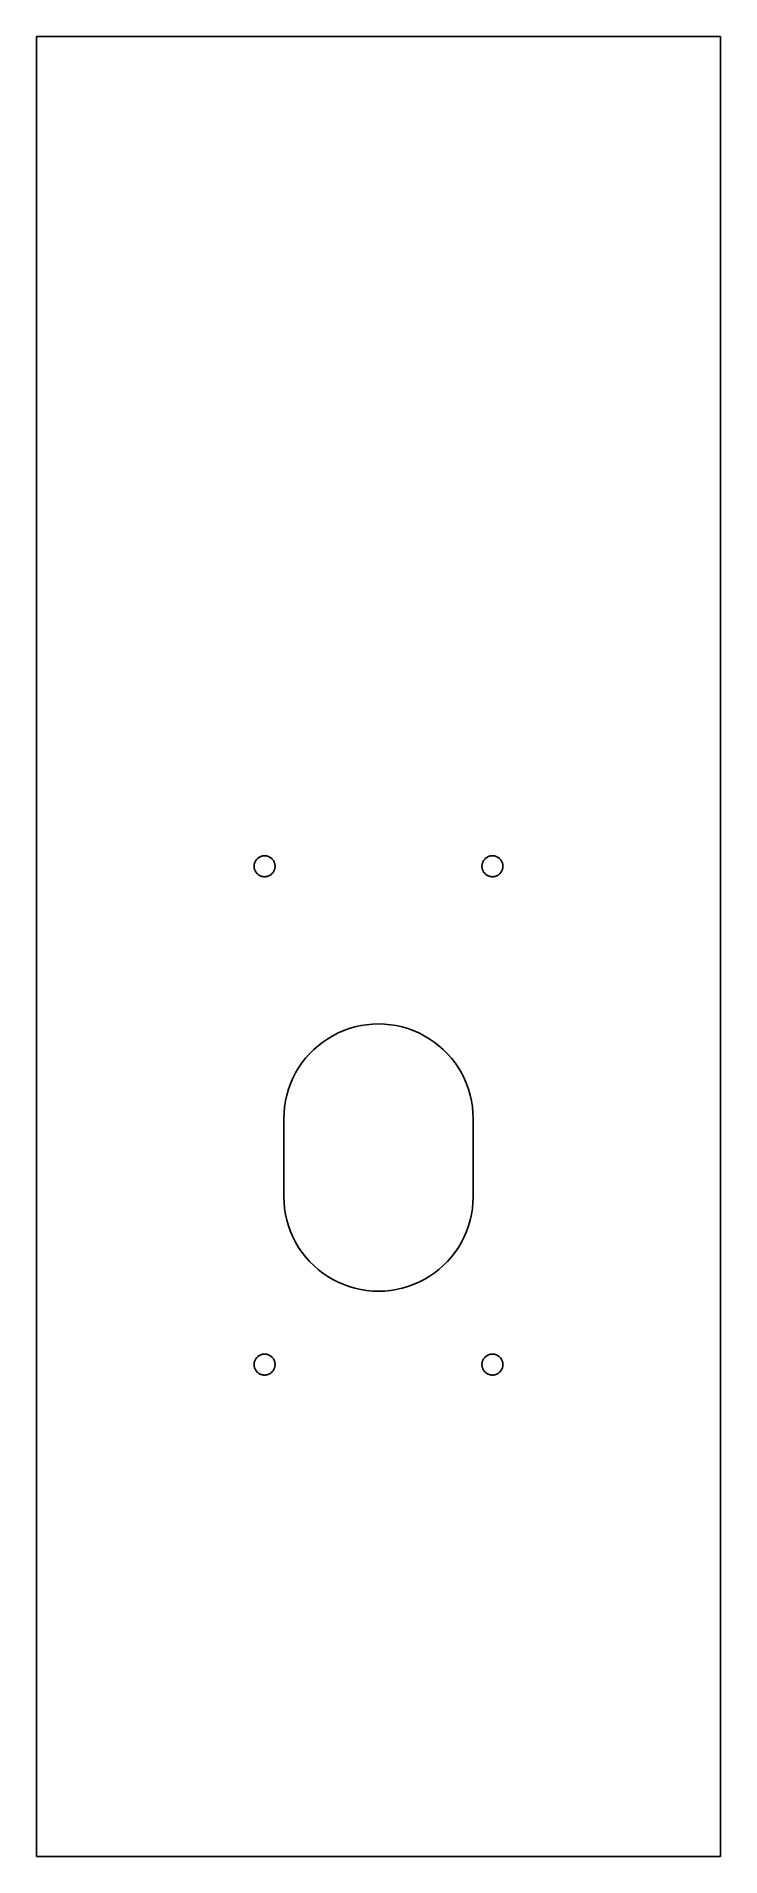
# Model space of a CAD drawing. Header units: metres. Extents: x 0 to 98, y 0 to 261.
import ezdxf

# ---------------------------------------------------------------- set-up
doc = ezdxf.new("R2010")
doc.units = ezdxf.units.M

msp = doc.modelspace()

# ---------------------------------------------------------------- linework, layer by layer
for p, q in [((98, 260.8), (0, 260.8)), ((0, 260.8), (0, 0)), ((98, 0), (98, 260.8)), ((31.18, 141.9), (31.183, 141.994)), ((31.183, 141.806), (31.18, 141.9)), ((31.183, 141.994), (31.1918, 142.088)), ((31.1918, 141.712), (31.183, 141.806)), ((31.1918, 142.088), (31.2066, 142.181)), ((31.2066, 141.619), (31.1918, 141.712)), ((31.2066, 142.181), (31.2271, 142.273)), ((31.2271, 141.527), (31.2066, 141.619)), ((31.2271, 142.273), (31.2534, 142.364)), ((31.2534, 141.436), (31.2271, 141.527)), ((31.2534, 142.364), (31.2853, 142.452)), ((31.2853, 141.348), (31.2534, 141.436)), ((31.2853, 142.452), (31.3228, 142.539)), ((31.3228, 141.261), (31.2853, 141.348)), ((31.3228, 142.539), (31.3655, 142.623)), ((31.3655, 141.177), (31.3228, 141.261)), ((31.3655, 142.623), (31.4135, 142.704)), ((31.4135, 141.096), (31.3655, 141.177)), ((31.4135, 142.704), (31.4665, 142.782)), ((31.4665, 141.018), (31.4135, 141.096)), ((31.4665, 142.782), (31.5242, 142.856)), ((31.5242, 140.944), (31.4665, 141.018)), ((31.5242, 142.856), (31.5865, 142.927)), ((31.5865, 140.873), (31.5242, 140.944)), ((31.5865, 142.927), (31.6532, 142.993)), ((31.6532, 140.807), (31.5865, 140.873)), ((31.6532, 142.993), (31.7239, 143.056)), ((31.7239, 143.056), (31.7983, 143.114)), ((31.7983, 143.114), (31.8763, 143.166)), ((31.8763, 143.166), (31.9574, 143.214)), ((31.9574, 143.214), (32.0413, 143.257)), ((32.0413, 143.257), (32.1278, 143.295)), ((32.1278, 143.295), (32.2165, 143.327)), ((32.2165, 143.327), (32.307, 143.353)), ((32.307, 143.353), (32.3989, 143.373)), ((32.3989, 143.373), (32.492, 143.388)), ((32.492, 143.388), (32.5858, 143.397)), ((32.5858, 143.397), (32.68, 143.4)), ((32.68, 143.4), (32.7742, 143.397)), ((32.7742, 143.397), (32.868, 143.388)), ((32.868, 143.388), (32.9611, 143.373)), ((32.9611, 143.373), (33.053, 143.353)), ((33.053, 143.353), (33.1435, 143.327)), ((33.1435, 143.327), (33.2322, 143.295)), ((33.2322, 143.295), (33.3187, 143.257)), ((33.3187, 143.257), (33.4026, 143.214)), ((33.4026, 143.214), (33.4837, 143.166)), ((33.4837, 143.166), (33.5617, 143.114)), ((33.5617, 143.114), (33.6361, 143.056)), ((33.6361, 143.056), (33.7068, 142.993)), ((33.7068, 142.993), (33.7735, 142.927)), ((33.7735, 140.873), (33.7068, 140.807)), ((33.7735, 142.927), (33.8358, 142.856)), ((33.8358, 140.944), (33.7735, 140.873)), ((33.8358, 142.856), (33.8935, 142.782)), ((33.8935, 141.018), (33.8358, 140.944)), ((33.8935, 142.782), (33.9465, 142.704)), ((33.9465, 141.096), (33.8935, 141.018)), ((33.9465, 142.704), (33.9945, 142.623)), ((33.9945, 141.177), (33.9465, 141.096)), ((33.9945, 142.623), (34.0372, 142.539)), ((34.0372, 141.261), (33.9945, 141.177)), ((34.0372, 142.539), (34.0747, 142.452)), ((34.0747, 141.348), (34.0372, 141.261)), ((34.0747, 142.452), (34.1066, 142.364)), ((34.1066, 141.436), (34.0747, 141.348)), ((34.1066, 142.364), (34.1329, 142.273)), ((34.1329, 141.527), (34.1066, 141.436)), ((34.1329, 142.273), (34.1534, 142.181)), ((34.1534, 141.619), (34.1329, 141.527)), ((34.1534, 142.181), (34.1682, 142.088)), ((34.1682, 141.712), (34.1534, 141.619)), ((34.1682, 142.088), (34.177, 141.994)), ((34.177, 141.806), (34.1682, 141.712)), ((34.177, 141.994), (34.18, 141.9)), ((34.18, 141.9), (34.177, 141.806)), ((63.82, 141.9), (63.823, 141.994)), ((63.823, 141.806), (63.82, 141.9)), ((63.823, 141.994), (63.8318, 142.088)), ((63.8318, 141.712), (63.823, 141.806)), ((63.8318, 142.088), (63.8466, 142.181)), ((63.8466, 141.619), (63.8318, 141.712)), ((63.8466, 142.181), (63.8671, 142.273)), ((63.8671, 141.527), (63.8466, 141.619)), ((63.8671, 142.273), (63.8934, 142.364)), ((63.8934, 141.436), (63.8671, 141.527)), ((63.8934, 142.364), (63.9253, 142.452)), ((63.9253, 141.348), (63.8934, 141.436)), ((63.9253, 142.452), (63.9628, 142.539)), ((63.9628, 141.261), (63.9253, 141.348)), ((63.9628, 142.539), (64.0055, 142.623)), ((64.0055, 141.177), (63.9628, 141.261)), ((64.0055, 142.623), (64.0535, 142.704)), ((64.0535, 141.096), (64.0055, 141.177)), ((64.0535, 142.704), (64.1065, 142.782)), ((64.1065, 141.018), (64.0535, 141.096)), ((64.1065, 142.782), (64.1642, 142.856)), ((64.1642, 140.944), (64.1065, 141.018)), ((64.1642, 142.856), (64.2265, 142.927)), ((64.2265, 140.873), (64.1642, 140.944)), ((64.2265, 142.927), (64.2932, 142.993)), ((64.2932, 140.807), (64.2265, 140.873)), ((64.2932, 142.993), (64.3639, 143.056)), ((64.3639, 143.056), (64.4383, 143.114)), ((64.4383, 143.114), (64.5163, 143.166)), ((64.5163, 143.166), (64.5974, 143.214)), ((64.5974, 143.214), (64.6813, 143.257)), ((64.6813, 143.257), (64.7678, 143.295)), ((64.7678, 143.295), (64.8565, 143.327)), ((64.8565, 143.327), (64.947, 143.353)), ((64.947, 143.353), (65.0389, 143.373)), ((65.0389, 143.373), (65.132, 143.388)), ((65.132, 143.388), (65.2258, 143.397)), ((65.2258, 143.397), (65.32, 143.4)), ((65.32, 143.4), (65.4142, 143.397)), ((65.4142, 143.397), (65.508, 143.388)), ((65.508, 143.388), (65.6011, 143.373)), ((65.6011, 143.373), (65.693, 143.353)), ((65.693, 143.353), (65.7835, 143.327)), ((65.7835, 143.327), (65.8722, 143.295)), ((65.8722, 143.295), (65.9587, 143.257)), ((65.9587, 143.257), (66.0426, 143.214)), ((66.0426, 143.214), (66.1237, 143.166)), ((66.1237, 143.166), (66.2017, 143.114)), ((66.2017, 143.114), (66.2761, 143.056)), ((66.2761, 143.056), (66.3468, 142.993)), ((66.3468, 142.993), (66.4135, 142.927)), ((66.4135, 140.873), (66.3468, 140.807)), ((66.4135, 142.927), (66.4758, 142.856)), ((66.4758, 140.944), (66.4135, 140.873)), ((66.4758, 142.856), (66.5335, 142.782)), ((66.5335, 141.018), (66.4758, 140.944)), ((66.5335, 142.782), (66.5865, 142.704)), ((66.5865, 141.096), (66.5335, 141.018)), ((66.5865, 142.704), (66.6345, 142.623)), ((66.6345, 141.177), (66.5865, 141.096)), ((66.6345, 142.623), (66.6772, 142.539)), ((66.6772, 141.261), (66.6345, 141.177)), ((66.6772, 142.539), (66.7147, 142.452)), ((66.7147, 141.348), (66.6772, 141.261)), ((66.7147, 142.452), (66.7466, 142.364)), ((66.7466, 141.436), (66.7147, 141.348)), ((66.7466, 142.364), (66.7729, 142.273)), ((66.7729, 141.527), (66.7466, 141.436)), ((66.7729, 142.273), (66.7934, 142.181)), ((66.7934, 141.619), (66.7729, 141.527)), ((66.7934, 142.181), (66.8082, 142.088)), ((66.8082, 141.712), (66.7934, 141.619)), ((66.8082, 142.088), (66.817, 141.994)), ((66.817, 141.806), (66.8082, 141.712)), ((66.817, 141.994), (66.82, 141.9)), ((66.82, 141.9), (66.817, 141.806)), ((31.7239, 140.744), (31.6532, 140.807)), ((31.7983, 140.686), (31.7239, 140.744)), ((31.8763, 140.634), (31.7983, 140.686)), ((31.9574, 140.586), (31.8763, 140.634)), ((32.0413, 140.543), (31.9574, 140.586)), ((32.1278, 140.505), (32.0413, 140.543)), ((32.2165, 140.473), (32.1278, 140.505)), ((32.307, 140.447), (32.2165, 140.473)), ((32.3989, 140.427), (32.307, 140.447)), ((32.492, 140.412), (32.3989, 140.427)), ((32.5858, 140.403), (32.492, 140.412)), ((32.68, 140.4), (32.5858, 140.403)), ((32.7742, 140.403), (32.68, 140.4)), ((32.868, 140.412), (32.7742, 140.403)), ((32.9611, 140.427), (32.868, 140.412)), ((33.053, 140.447), (32.9611, 140.427)), ((33.1435, 140.473), (33.053, 140.447)), ((33.2322, 140.505), (33.1435, 140.473)), ((33.3187, 140.543), (33.2322, 140.505)), ((33.4026, 140.586), (33.3187, 140.543)), ((33.4837, 140.634), (33.4026, 140.586)), ((33.5617, 140.686), (33.4837, 140.634)), ((33.6361, 140.744), (33.5617, 140.686)), ((33.7068, 140.807), (33.6361, 140.744)), ((64.3639, 140.744), (64.2932, 140.807)), ((64.4383, 140.686), (64.3639, 140.744)), ((64.5163, 140.634), (64.4383, 140.686)), ((64.5974, 140.586), (64.5163, 140.634)), ((64.6813, 140.543), (64.5974, 140.586)), ((64.7678, 140.505), (64.6813, 140.543)), ((64.8565, 140.473), (64.7678, 140.505)), ((64.947, 140.447), (64.8565, 140.473)), ((65.0389, 140.427), (64.947, 140.447)), ((65.132, 140.412), (65.0389, 140.427)), ((65.2258, 140.403), (65.132, 140.412)), ((65.32, 140.4), (65.2258, 140.403)), ((65.4142, 140.403), (65.32, 140.4)), ((65.508, 140.412), (65.4142, 140.403)), ((65.6011, 140.427), (65.508, 140.412)), ((65.693, 140.447), (65.6011, 140.427)), ((65.7835, 140.473), (65.693, 140.447)), ((65.8722, 140.505), (65.7835, 140.473)), ((65.9587, 140.543), (65.8722, 140.505)), ((66.0426, 140.586), (65.9587, 140.543)), ((66.1237, 140.634), (66.0426, 140.586)), ((66.2017, 140.686), (66.1237, 140.634)), ((66.2761, 140.744), (66.2017, 140.686)), ((66.3468, 140.807), (66.2761, 140.744)), ((41.7395, 117.191), (42.4722, 117.624)), ((42.4722, 117.624), (43.2307, 118.01)), ((43.2307, 118.01), (44.0119, 118.348)), ((44.0119, 118.348), (44.8128, 118.637)), ((44.8128, 118.637), (45.6302, 118.874)), ((45.6302, 118.874), (46.461, 119.06)), ((46.461, 119.06), (47.3017, 119.193)), ((47.3017, 119.193), (48.1492, 119.273)), ((48.1492, 119.273), (49, 119.3)), ((49, 119.3), (49.8508, 119.273)), ((49.8508, 119.273), (50.6983, 119.193)), ((50.6983, 119.193), (51.539, 119.06)), ((51.539, 119.06), (52.3697, 118.874)), ((52.3697, 118.874), (53.1872, 118.637)), ((53.1872, 118.637), (53.9881, 118.348)), ((53.9881, 118.348), (54.7693, 118.01)), ((54.7693, 118.01), (55.5278, 117.624)), ((55.5278, 117.624), (56.2605, 117.191)), ((38.5595, 114.387), (39.1225, 115.026)), ((39.1225, 115.026), (39.7244, 115.628)), ((39.7244, 115.628), (40.3629, 116.19)), ((40.3629, 116.19), (41.0355, 116.712)), ((41.0355, 116.712), (41.7395, 117.191)), ((56.2605, 117.191), (56.9645, 116.712)), ((56.9645, 116.712), (57.6371, 116.19)), ((57.6371, 116.19), (58.2756, 115.628)), ((58.2756, 115.628), (58.8775, 115.026)), ((58.8775, 115.026), (59.4404, 114.387)), ((36.7396, 111.519), (37.126, 112.278)), ((37.126, 112.278), (37.5594, 113.01)), ((37.5594, 113.01), (38.0378, 113.714)), ((38.0378, 113.714), (38.5595, 114.387)), ((59.4404, 114.387), (59.9622, 113.714)), ((59.9622, 113.714), (60.4406, 113.01)), ((60.4406, 113.01), (60.8739, 112.278)), ((60.8739, 112.278), (61.2604, 111.519)), ((35.8757, 109.12), (36.1132, 109.937)), ((36.1132, 109.937), (36.4015, 110.738)), ((36.4015, 110.738), (36.7396, 111.519)), ((61.2604, 111.519), (61.5985, 110.738)), ((61.5985, 110.738), (61.8868, 109.937)), ((61.8868, 109.937), (62.1243, 109.12)), ((35.4767, 106.601), (35.5568, 107.448)), ((35.5568, 107.448), (35.69, 108.289)), ((35.69, 108.289), (35.8757, 109.12)), ((62.1243, 109.12), (62.31, 108.289)), ((62.31, 108.289), (62.4431, 107.448)), ((62.4431, 107.448), (62.5233, 106.601)), ((35.45, 105.75), (35.4767, 106.601)), ((35.45, 94.55), (35.45, 105.75)), ((62.5233, 106.601), (62.55, 105.75)), ((62.55, 105.75), (62.55, 94.55)), ((35.4767, 93.6992), (35.45, 94.55)), ((62.55, 94.55), (62.5233, 93.6992)), ((35.5568, 92.8517), (35.4767, 93.6992)), ((35.69, 92.011), (35.5568, 92.8517)), ((35.8757, 91.1803), (35.69, 92.011)), ((62.31, 92.011), (62.1243, 91.1803)), ((62.4431, 92.8517), (62.31, 92.011)), ((62.5233, 93.6992), (62.4431, 92.8517)), ((36.1132, 90.3628), (35.8757, 91.1803)), ((36.4015, 89.5619), (36.1132, 90.3628)), ((36.7396, 88.7807), (36.4015, 89.5619)), ((37.126, 88.0222), (36.7396, 88.7807)), ((61.2604, 88.7807), (60.8739, 88.0222)), ((61.5985, 89.5619), (61.2604, 88.7807)), ((61.8868, 90.3628), (61.5985, 89.5619)), ((62.1243, 91.1803), (61.8868, 90.3628)), ((37.5594, 87.2895), (37.126, 88.0222)), ((38.0378, 86.5855), (37.5594, 87.2895)), ((38.5595, 85.9129), (38.0378, 86.5855)), ((59.9622, 86.5855), (59.4404, 85.9129)), ((60.4406, 87.2895), (59.9622, 86.5855)), ((60.8739, 88.0222), (60.4406, 87.2895)), ((39.1225, 85.2744), (38.5595, 85.9129)), ((39.7244, 84.6725), (39.1225, 85.2744)), ((40.3629, 84.1095), (39.7244, 84.6725)), ((41.0355, 83.5878), (40.3629, 84.1095)), ((41.7395, 83.1094), (41.0355, 83.5878)), ((56.9645, 83.5878), (56.2605, 83.1094)), ((57.6371, 84.1095), (56.9645, 83.5878)), ((58.2756, 84.6725), (57.6371, 84.1095)), ((58.8775, 85.2744), (58.2756, 84.6725)), ((59.4404, 85.9129), (58.8775, 85.2744)), ((42.4722, 82.676), (41.7395, 83.1094)), ((43.2307, 82.2896), (42.4722, 82.676)), ((44.0119, 81.9515), (43.2307, 82.2896)), ((44.8128, 81.6632), (44.0119, 81.9515)), ((45.6302, 81.4257), (44.8128, 81.6632)), ((46.461, 81.24), (45.6302, 81.4257)), ((47.3017, 81.1068), (46.461, 81.24)), ((48.1492, 81.0267), (47.3017, 81.1068)), ((49, 81), (48.1492, 81.0267)), ((49.8508, 81.0267), (49, 81)), ((50.6983, 81.1068), (49.8508, 81.0267)), ((51.539, 81.24), (50.6983, 81.1068)), ((52.3697, 81.4257), (51.539, 81.24)), ((53.1872, 81.6632), (52.3697, 81.4257)), ((53.9881, 81.9515), (53.1872, 81.6632)), ((54.7693, 82.2896), (53.9881, 81.9515)), ((55.5278, 82.676), (54.7693, 82.2896)), ((56.2605, 83.1094), (55.5278, 82.676)), ((31.18, 70.5), (31.183, 70.5942)), ((31.183, 70.4058), (31.18, 70.5)), ((31.183, 70.5942), (31.1918, 70.688)), ((31.1918, 70.688), (31.2066, 70.7811)), ((31.2066, 70.7811), (31.2271, 70.873)), ((31.2271, 70.873), (31.2534, 70.9635)), ((31.2534, 70.9635), (31.2853, 71.0522)), ((31.2853, 71.0522), (31.3228, 71.1387)), ((31.3228, 71.1387), (31.3655, 71.2226)), ((31.3655, 71.2226), (31.4135, 71.3037)), ((31.4135, 71.3037), (31.4665, 71.3817)), ((31.4665, 71.3817), (31.5242, 71.4561)), ((31.5242, 71.4561), (31.5865, 71.5268)), ((31.5865, 71.5268), (31.6532, 71.5934)), ((31.6532, 71.5934), (31.7239, 71.6558)), ((31.7239, 71.6558), (31.7983, 71.7135)), ((31.7983, 71.7135), (31.8763, 71.7665)), ((31.8763, 71.7665), (31.9574, 71.8145)), ((31.9574, 71.8145), (32.0413, 71.8572)), ((32.0413, 71.8572), (32.1278, 71.8947)), ((32.1278, 71.8947), (32.2165, 71.9266)), ((32.2165, 71.9266), (32.307, 71.9529)), ((32.307, 71.9529), (32.3989, 71.9734)), ((32.3989, 71.9734), (32.492, 71.9882)), ((32.492, 71.9882), (32.5858, 71.997)), ((32.5858, 71.997), (32.68, 72)), ((32.68, 72), (32.7742, 71.997)), ((32.7742, 71.997), (32.868, 71.9882)), ((32.868, 71.9882), (32.9611, 71.9734)), ((32.9611, 71.9734), (33.053, 71.9529)), ((33.053, 71.9529), (33.1435, 71.9266)), ((33.1435, 71.9266), (33.2322, 71.8947)), ((33.2322, 71.8947), (33.3187, 71.8572)), ((33.3187, 71.8572), (33.4026, 71.8145)), ((33.4026, 71.8145), (33.4837, 71.7665)), ((33.4837, 71.7665), (33.5617, 71.7135)), ((33.5617, 71.7135), (33.6361, 71.6558)), ((33.6361, 71.6558), (33.7068, 71.5934)), ((33.7068, 71.5934), (33.7735, 71.5268)), ((33.7735, 71.5268), (33.8358, 71.4561)), ((33.8358, 71.4561), (33.8935, 71.3817)), ((33.8935, 71.3817), (33.9465, 71.3037)), ((33.9465, 71.3037), (33.9945, 71.2226)), ((33.9945, 71.2226), (34.0372, 71.1387)), ((34.0372, 71.1387), (34.0747, 71.0522)), ((34.0747, 71.0522), (34.1066, 70.9635)), ((34.1066, 70.9635), (34.1329, 70.873)), ((34.1329, 70.873), (34.1534, 70.7811)), ((34.1534, 70.7811), (34.1682, 70.688)), ((34.1682, 70.688), (34.177, 70.5942)), ((34.177, 70.5942), (34.18, 70.5)), ((34.18, 70.5), (34.177, 70.4058)), ((63.82, 70.5), (63.823, 70.5942)), ((63.823, 70.4058), (63.82, 70.5)), ((63.823, 70.5942), (63.8318, 70.688)), ((63.8318, 70.688), (63.8466, 70.7811)), ((63.8466, 70.7811), (63.8671, 70.873)), ((63.8671, 70.873), (63.8934, 70.9635)), ((63.8934, 70.9635), (63.9253, 71.0522)), ((63.9253, 71.0522), (63.9628, 71.1387)), ((63.9628, 71.1387), (64.0055, 71.2226)), ((64.0055, 71.2226), (64.0535, 71.3037)), ((64.0535, 71.3037), (64.1065, 71.3817)), ((64.1065, 71.3817), (64.1642, 71.4561)), ((64.1642, 71.4561), (64.2265, 71.5268)), ((64.2265, 71.5268), (64.2932, 71.5934)), ((64.2932, 71.5934), (64.3639, 71.6558)), ((64.3639, 71.6558), (64.4383, 71.7135)), ((64.4383, 71.7135), (64.5163, 71.7665)), ((64.5163, 71.7665), (64.5974, 71.8145)), ((64.5974, 71.8145), (64.6813, 71.8572)), ((64.6813, 71.8572), (64.7678, 71.8947)), ((64.7678, 71.8947), (64.8565, 71.9266)), ((64.8565, 71.9266), (64.947, 71.9529)), ((64.947, 71.9529), (65.0389, 71.9734)), ((65.0389, 71.9734), (65.132, 71.9882)), ((65.132, 71.9882), (65.2258, 71.997)), ((65.2258, 71.997), (65.32, 72)), ((65.32, 72), (65.4142, 71.997)), ((65.4142, 71.997), (65.508, 71.9882)), ((65.508, 71.9882), (65.6011, 71.9734)), ((65.6011, 71.9734), (65.693, 71.9529)), ((65.693, 71.9529), (65.7835, 71.9266)), ((65.7835, 71.9266), (65.8722, 71.8947)), ((65.8722, 71.8947), (65.9587, 71.8572)), ((65.9587, 71.8572), (66.0426, 71.8145)), ((66.0426, 71.8145), (66.1237, 71.7665)), ((66.1237, 71.7665), (66.2017, 71.7135)), ((66.2017, 71.7135), (66.2761, 71.6558)), ((66.2761, 71.6558), (66.3468, 71.5934)), ((66.3468, 71.5934), (66.4135, 71.5268)), ((66.4135, 71.5268), (66.4758, 71.4561)), ((66.4758, 71.4561), (66.5335, 71.3817)), ((66.5335, 71.3817), (66.5865, 71.3037)), ((66.5865, 71.3037), (66.6345, 71.2226)), ((66.6345, 71.2226), (66.6772, 71.1387)), ((66.6772, 71.1387), (66.7147, 71.0522)), ((66.7147, 71.0522), (66.7466, 70.9635)), ((66.7466, 70.9635), (66.7729, 70.873)), ((66.7729, 70.873), (66.7934, 70.7811)), ((66.7934, 70.7811), (66.8082, 70.688)), ((66.8082, 70.688), (66.817, 70.5942)), ((66.817, 70.5942), (66.82, 70.5)), ((66.82, 70.5), (66.817, 70.4058)), ((31.1918, 70.312), (31.183, 70.4058)), ((31.2066, 70.2189), (31.1918, 70.312)), ((31.2271, 70.127), (31.2066, 70.2189)), ((31.2534, 70.0365), (31.2271, 70.127)), ((31.2853, 69.9478), (31.2534, 70.0365)), ((31.3228, 69.8613), (31.2853, 69.9478)), ((31.3655, 69.7774), (31.3228, 69.8613)), ((31.4135, 69.6963), (31.3655, 69.7774)), ((31.4665, 69.6183), (31.4135, 69.6963)), ((31.5242, 69.5439), (31.4665, 69.6183)), ((31.5865, 69.4732), (31.5242, 69.5439)), ((31.6532, 69.4065), (31.5865, 69.4732)), ((31.7239, 69.3442), (31.6532, 69.4065)), ((31.7983, 69.2865), (31.7239, 69.3442)), ((31.8763, 69.2335), (31.7983, 69.2865)), ((31.9574, 69.1855), (31.8763, 69.2335)), ((32.0413, 69.1428), (31.9574, 69.1855)), ((32.1278, 69.1053), (32.0413, 69.1428)), ((32.2165, 69.0734), (32.1278, 69.1053)), ((32.307, 69.0471), (32.2165, 69.0734)), ((32.3989, 69.0266), (32.307, 69.0471)), ((32.492, 69.0118), (32.3989, 69.0266)), ((32.5858, 69.003), (32.492, 69.0118)), ((32.68, 69), (32.5858, 69.003)), ((32.7742, 69.003), (32.68, 69)), ((32.868, 69.0118), (32.7742, 69.003)), ((32.9611, 69.0266), (32.868, 69.0118)), ((33.053, 69.0471), (32.9611, 69.0266)), ((33.1435, 69.0734), (33.053, 69.0471)), ((33.2322, 69.1053), (33.1435, 69.0734)), ((33.3187, 69.1428), (33.2322, 69.1053)), ((33.4026, 69.1855), (33.3187, 69.1428)), ((33.4837, 69.2335), (33.4026, 69.1855)), ((33.5617, 69.2865), (33.4837, 69.2335)), ((33.6361, 69.3442), (33.5617, 69.2865)), ((33.7068, 69.4065), (33.6361, 69.3442)), ((33.7735, 69.4732), (33.7068, 69.4065)), ((33.8358, 69.5439), (33.7735, 69.4732)), ((33.8935, 69.6183), (33.8358, 69.5439)), ((33.9465, 69.6963), (33.8935, 69.6183)), ((33.9945, 69.7774), (33.9465, 69.6963)), ((34.0372, 69.8613), (33.9945, 69.7774)), ((34.0747, 69.9478), (34.0372, 69.8613)), ((34.1066, 70.0365), (34.0747, 69.9478)), ((34.1329, 70.127), (34.1066, 70.0365)), ((34.1534, 70.2189), (34.1329, 70.127)), ((34.1682, 70.312), (34.1534, 70.2189)), ((34.177, 70.4058), (34.1682, 70.312)), ((63.8318, 70.312), (63.823, 70.4058)), ((63.8466, 70.2189), (63.8318, 70.312)), ((63.8671, 70.127), (63.8466, 70.2189)), ((63.8934, 70.0365), (63.8671, 70.127)), ((63.9253, 69.9478), (63.8934, 70.0365)), ((63.9628, 69.8613), (63.9253, 69.9478)), ((64.0055, 69.7774), (63.9628, 69.8613)), ((64.0535, 69.6963), (64.0055, 69.7774)), ((64.1065, 69.6183), (64.0535, 69.6963)), ((64.1642, 69.5439), (64.1065, 69.6183)), ((64.2265, 69.4732), (64.1642, 69.5439)), ((64.2932, 69.4065), (64.2265, 69.4732)), ((64.3639, 69.3442), (64.2932, 69.4065)), ((64.4383, 69.2865), (64.3639, 69.3442)), ((64.5163, 69.2335), (64.4383, 69.2865)), ((64.5974, 69.1855), (64.5163, 69.2335)), ((64.6813, 69.1428), (64.5974, 69.1855)), ((64.7678, 69.1053), (64.6813, 69.1428)), ((64.8565, 69.0734), (64.7678, 69.1053)), ((64.947, 69.0471), (64.8565, 69.0734)), ((65.0389, 69.0266), (64.947, 69.0471)), ((65.132, 69.0118), (65.0389, 69.0266)), ((65.2258, 69.003), (65.132, 69.0118)), ((65.32, 69), (65.2258, 69.003)), ((65.4142, 69.003), (65.32, 69)), ((65.508, 69.0118), (65.4142, 69.003)), ((65.6011, 69.0266), (65.508, 69.0118)), ((65.693, 69.0471), (65.6011, 69.0266)), ((65.7835, 69.0734), (65.693, 69.0471)), ((65.8722, 69.1053), (65.7835, 69.0734)), ((65.9587, 69.1428), (65.8722, 69.1053)), ((66.0426, 69.1855), (65.9587, 69.1428)), ((66.1237, 69.2335), (66.0426, 69.1855)), ((66.2017, 69.2865), (66.1237, 69.2335)), ((66.2761, 69.3442), (66.2017, 69.2865)), ((66.3468, 69.4065), (66.2761, 69.3442)), ((66.4135, 69.4732), (66.3468, 69.4065)), ((66.4758, 69.5439), (66.4135, 69.4732)), ((66.5335, 69.6183), (66.4758, 69.5439)), ((66.5865, 69.6963), (66.5335, 69.6183)), ((66.6345, 69.7774), (66.5865, 69.6963)), ((66.6772, 69.8613), (66.6345, 69.7774)), ((66.7147, 69.9478), (66.6772, 69.8613)), ((66.7466, 70.0365), (66.7147, 69.9478)), ((66.7729, 70.127), (66.7466, 70.0365)), ((66.7934, 70.2189), (66.7729, 70.127)), ((66.8082, 70.312), (66.7934, 70.2189)), ((66.817, 70.4058), (66.8082, 70.312)), ((0, 0), (98, 0))]:
    msp.add_line(p, q)

doc.saveas('drawing.dxf')
